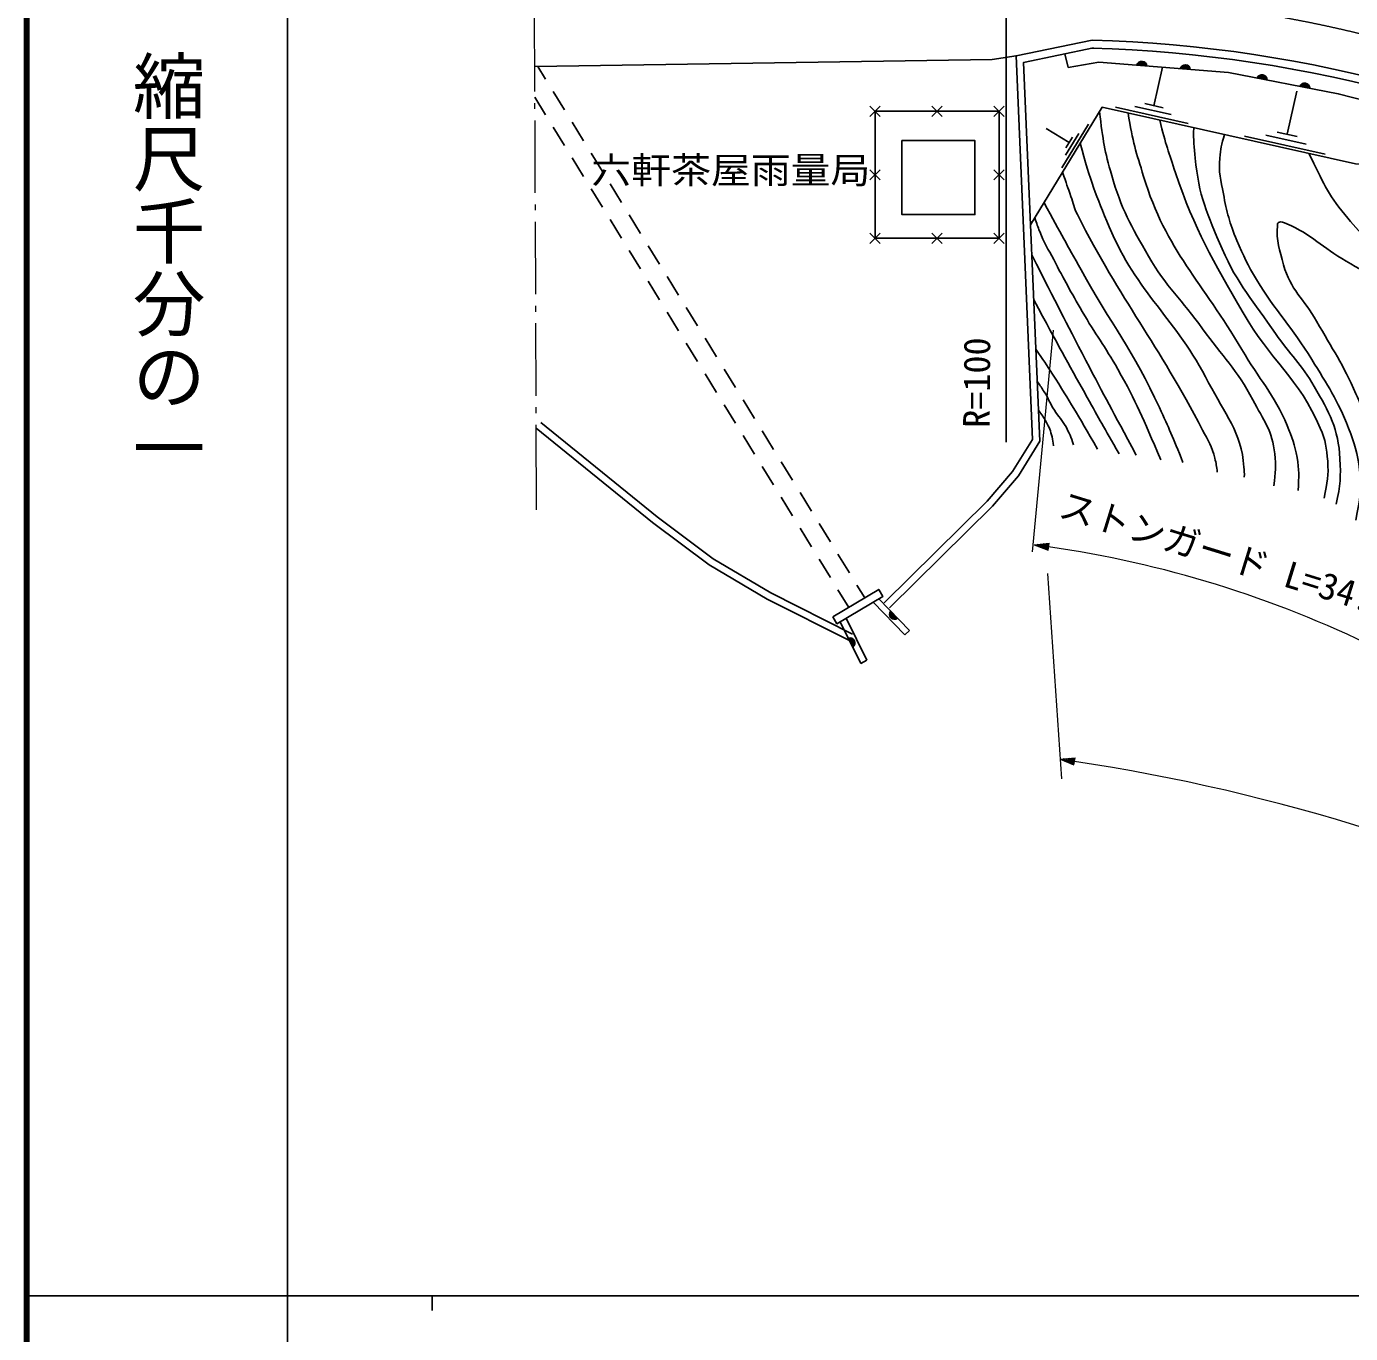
# Model space of a CAD drawing. Units: millimetres, scale not verified. Extents: x 40000 to 680000, y 20000 to 380000.
# Drawn here: x 40000 to 131354, y 202409 to 292608 of the extents above; entities that cross this region are included whole.
import ezdxf
from ezdxf.enums import TextEntityAlignment as Align

# ---------------------------------------------------------------- set-up
doc = ezdxf.new("R2010")
doc.units = ezdxf.units.MM
doc.header["$LTSCALE"] = 1000
doc.linetypes.add('CHAIN', pattern=[18.5, 12, -1.5, 3.5, -1.5])
for name, color, linetype, lineweight in [('M-BGD', 7, 'Continuous', 25), ('M-BGD-HTXT', 7, 'Continuous', 13), ('M-BMK', 2, 'CHAIN', 13), ('M-BMK-SRVR', 3, 'Continuous', 25), ('M-STR-HTXT', 7, 'Continuous', 13), ('M-TTL', 2, 'Continuous', 140), ('M-TTL-BAND', 7, 'Continuous', 25)]:
    doc.layers.add(name, color=color, linetype=linetype, lineweight=lineweight)
doc.styles.add('@ＭＳ ゴシック', font='')
doc.styles.add('ＭＳ ゴシック', font='')
doc.styles.get('@ＭＳ ゴシック').set_extended_font_data('@MS Gothic')
doc.styles.get('ＭＳ ゴシック').set_extended_font_data('MS Gothic')

msp = doc.modelspace()

# ---------------------------------------------------------------- linework, layer by layer
at = {"layer": 'M-BGD'}
for p, q in [((111865, 289767), (111646, 290721)), ((75284, 289852), (75821, 288980)), ((117792, 287141), (118388, 289811)), ((76345, 288128), (77131, 286850)), ((126981, 285167), (127645, 288137)), ((75081, 287724), (75821, 286520)), ((98196, 287106), (98903, 286399)), ((98903, 287106), (98196, 286399)), ((98196, 286399), (98903, 287106)), ((98196, 287106), (98903, 286399)), ((102473, 287106), (103180, 286399)), ((103180, 287106), (102473, 286399)), ((107456, 287106), (106749, 286399)), ((107456, 286399), (106749, 287106)), ((120146, 285915), (115140, 287033)), ((118969, 286528), (116466, 287087)), ((118418, 287002), (117166, 287281)), ((77655, 285998), (78440, 284721)), ((76345, 285669), (77131, 284391)), ((111951, 284599), (110346, 285574)), ((113266, 285859), (111437, 282851)), ((112608, 285229), (111694, 283725)), ((129599, 283803), (124032, 285047)), ((128290, 284485), (125507, 285107)), ((127677, 285012), (126285, 285323)), ((112179, 284975), (111722, 284223)), ((77655, 283539), (78440, 282261)), ((78964, 283869), (79750, 282591)), ((98196, 282017), (98903, 282724)), ((98196, 282724), (98903, 282017)), ((107456, 282724), (106749, 282017)), ((107456, 282017), (106749, 282724)), ((78964, 281410), (79750, 280132)), ((80274, 281740), (81060, 280462)), ((81584, 279610), (82370, 278332)), ((80274, 279280), (81060, 278002)), ((98196, 277635), (98903, 278342)), ((98196, 278342), (98903, 277635)), ((103180, 277635), (102473, 278342)), ((102473, 277635), (103180, 278342)), ((107456, 277635), (106749, 278342)), ((106749, 277635), (107456, 278342)), ((81584, 277151), (82370, 275873)), ((82893, 277481), (83679, 276203)), ((82894, 275021), (83679, 273744)), ((84203, 275351), (84989, 274073)), ((85513, 273222), (86299, 271944)), ((84203, 272892), (84989, 271614)), ((85513, 270762), (86299, 269485)), ((86823, 271092), (87608, 269814)), ((86823, 268633), (87609, 267355)), ((88132, 268963), (88918, 267685)), ((89442, 266833), (90228, 265556)), ((88132, 266503), (88918, 265226)), ((89442, 264374), (90228, 263096)), ((90752, 264704), (91538, 263426)), ((90752, 262244), (91538, 260967)), ((92062, 262574), (92847, 261297)), ((93371, 260445), (94157, 259167)), ((92062, 260115), (92847, 258837)), ((93371, 257985), (94157, 256708)), ((94681, 258315), (95467, 257038)), ((94681, 255856), (95467, 254578)), ((95991, 256186), (96777, 254908)), ((97300, 254056), (97837, 253184)), ((95991, 253727), (96731, 252523)), ((98798, 253108), (100916, 250924)), ((98417, 252880), (100606, 250624)), ((97561, 248656), (96139, 251520)), ((97986, 248867), (96547, 251764)), ((100916, 250924), (100606, 250624)), ((97561, 248656), (97986, 248867))]:
    msp.add_line(p, q, dxfattribs=at)
for points in [[(99184, 252837), (106291, 259843), (108031, 261898), (109409, 264112), (108279, 290586), (113520, 291670)], [(75098, 289850), (106634, 290328), (108279, 290586)], [(99535, 252481), (106659, 259503), (108436, 261603), (109915, 263979), (108799, 290132), (113631, 291132)], [(145295, 283419), (140519, 285134), (135544, 286679), (130510, 287966), (122932, 289424), (113981, 290139), (111865, 289767)], [(109278, 278913), (114215, 287035), (131688, 283131), (146084, 283115)], [(97002, 250682), (91346, 253527), (87379, 255878), (83510, 258771), (75485, 265277)], [(96777, 250235), (91106, 253088), (87101, 255462), (83203, 258377), (75171, 264889)]]:
    msp.add_lwpolyline(points, dxfattribs=at)
for points in [[(98550, 286752), (107103, 286752), (107103, 277989), (98550, 277989)], [(100399, 284735), (105443, 284735), (105443, 279628), (100399, 279628)], [(95636, 251869), (98802, 253760), (99088, 253281), (95922, 251390)]]:
    msp.add_lwpolyline(points, close=True, dxfattribs=at)
for centre, radius, start, end in [((110921, 199671), 92036, 60.51895, 88.38202), ((110921, 199671), 91482, 60.51895, 88.38202), ((116957, 289847), 354, 4.23077, 166.63594), ((116957, 289847), 283, 6.4548, 164.4119), ((116957, 289847), 212, 10.20113, 160.66558), ((116957, 289847), 142, 17.91286, 152.95385), ((116957, 289847), 100, 28.23052, 142.63619), ((116957, 289847), 100, 28.23052, 142.63619), ((119948, 289608), 354, 4.23077, 166.63594), ((119948, 289608), 283, 6.4548, 164.4119), ((119948, 289608), 212, 10.20113, 160.66558), ((119948, 289608), 142, 17.91286, 152.95385), ((119948, 289608), 100, 28.23052, 142.63619), ((119948, 289608), 100, 28.23052, 142.63619), ((125238, 288925), 354, 357.90386, 160.30904), ((125238, 288925), 283, 0.1279, 158.085), ((125238, 288925), 212, 3.87423, 154.33868), ((125238, 288925), 142, 11.58596, 146.62695), ((125238, 288925), 100, 21.90362, 136.30929), ((125238, 288925), 100, 21.90362, 136.30929), ((128184, 288358), 354, 357.90386, 160.30904), ((128184, 288358), 283, 0.1279, 158.085), ((128184, 288358), 212, 3.87423, 154.33868), ((128184, 288358), 142, 11.58596, 146.62695), ((128184, 288358), 100, 21.90362, 136.30929), ((128184, 288358), 100, 21.90362, 136.30929), ((99896, 252054), 354, 142.92524, 305.33041), ((99896, 252054), 283, 145.14927, 303.10638), ((99896, 252054), 212, 148.8956, 299.36005), ((99896, 252054), 142, 156.60733, 291.64832), ((99896, 252054), 100, 166.92499, 281.33066), ((99896, 252054), 100, 166.92499, 281.33066), ((96802, 250064), 354, 305.2174, 107.62258), ((96802, 250064), 283, 307.44144, 105.39854), ((96802, 250064), 212, 311.18776, 101.65221), ((96802, 250064), 142, 318.89949, 93.94048), ((96802, 250064), 100, 329.21715, 83.62282), ((96802, 250064), 100, 329.21715, 83.62282)]:
    msp.add_arc(centre, radius, start, end, dxfattribs=at)
for points, knots in [([(114036, 286740), (114265, 284718), (114395, 284019), (114877, 282335), (115536, 280030), (116215, 278822), (117417, 276747), (118636, 274641), (119715, 273724), (121142, 271752), (122520, 269849), (123527, 268924), (124613, 266841), (125340, 265449), (125983, 264680), (126126, 263117), (126204, 262260), (126208, 261854), (126053, 260915)], [0, 0, 0, 0, 1, 1, 1, 2, 2, 2, 3, 3, 3, 4, 4, 4, 5, 5, 5, 6, 6, 6, 6]), ([(116006, 286635), (116314, 284631), (116566, 283938), (117078, 282251), (118634, 277120), (121154, 274946), (123851, 270313), (125053, 268249), (126066, 267267), (126984, 265063), (127330, 264233), (127512, 263749), (127661, 262862), (127810, 261981), (127793, 261606), (127746, 260576)], [0, 0, 0, 0, 1, 1, 1, 2, 2, 2, 3, 3, 3, 4, 4, 4, 5, 5, 5, 5]), ([(118193, 286146), (118611, 284432), (118808, 283912), (119279, 282505), (120609, 278536), (121866, 276491), (123936, 272853), (125787, 269600), (127802, 268336), (129270, 264894), (129629, 264053), (129713, 263520), (129778, 262608), (129849, 261613), (129749, 261179), (129524, 260068)], [0, 0, 0, 0, 1, 1, 1, 2, 2, 2, 3, 3, 3, 4, 4, 4, 5, 5, 5, 5]), ([(120535, 285623), (120507, 284669), (120557, 284339), (120634, 283521), (120874, 280979), (121478, 279597), (122497, 277255), (123573, 274781), (124664, 273642), (126186, 271414), (127180, 269960), (127964, 269297), (128847, 267773), (129884, 265980), (130515, 264846), (130625, 262777), (130690, 261551), (130657, 260971), (130371, 259645)], [0, 0, 0, 0, 1, 1, 1, 2, 2, 2, 3, 3, 3, 4, 4, 4, 5, 5, 5, 6, 6, 6, 6]), ([(122666, 285147), (122446, 284441), (122390, 284166), (122327, 283521), (122234, 282561), (122404, 282013), (122581, 281065), (122822, 279779), (123005, 279054), (123513, 277848), (123972, 276758), (124257, 276152), (124867, 275139), (126216, 272899), (127309, 271863), (128677, 269635), (129777, 267845), (130451, 266850), (131217, 264894), (131641, 263811), (131847, 263171), (131979, 262015), (132135, 260665), (131997, 260059), (131725, 258544)], [0, 0, 0, 0, 1, 1, 1, 2, 2, 2, 3, 3, 3, 4, 4, 4, 5, 5, 5, 6, 6, 6, 7, 7, 7, 8, 8, 8, 8]), ([(112708, 284557), (113419, 281871), (113787, 280983), (114707, 278779), (116626, 274182), (119306, 272466), (121565, 268027), (122683, 265830), (123829, 264664), (123998, 262205), (124017, 261933), (124046, 261812), (124021, 261507)], [0, 0, 0, 0, 1, 1, 1, 2, 2, 2, 3, 3, 3, 4, 4, 4, 4]), ([(128487, 283846), (129471, 281849), (129733, 281089), (130963, 279626), (131550, 278928), (131867, 278511), (132572, 277933), (133445, 277217), (134009, 276895), (135027, 276409), (137616, 275174), (139190, 274766), (141885, 273784), (142809, 273447), (143317, 273229), (144256, 272937), (146777, 272155), (148193, 271704), (150775, 271159), (154853, 270300), (157204, 270187), (161321, 269548), (162617, 269347), (163022, 269285), (164637, 269032)], [0, 0, 0, 0, 1, 1, 1, 2, 2, 2, 3, 3, 3, 4, 4, 4, 5, 5, 5, 6, 6, 6, 7, 7, 7, 8, 8, 8, 8]), ([(111489, 282551), (111759, 281739), (111828, 281530), (112056, 280880), (112228, 280389), (112270, 280090), (112506, 279626), (115554, 273641), (118058, 270724), (121141, 264758), (121522, 264021), (121801, 263620), (121992, 262813), (122080, 262440), (122117, 262289), (122158, 261846)], [0, 0, 0, 0, 1, 1, 1, 2, 2, 2, 3, 3, 3, 4, 4, 4, 5, 5, 5, 5]), ([(110207, 280442), (111438, 278191), (111757, 277620), (112760, 275816), (114836, 272083), (116382, 270191), (118163, 266308), (118833, 264846), (119086, 264332), (119787, 262523)], [0, 0, 0, 0, 1, 1, 1, 2, 2, 2, 3, 3, 3, 3]), ([(109579, 279408), (109714, 278954), (109767, 278820), (109909, 278450), (110212, 277661), (110487, 277265), (110876, 276516), (111611, 275100), (112051, 274321), (112845, 272937), (113754, 271353), (114403, 270549), (115300, 268958), (116630, 266600), (116973, 265692), (118263, 262693)], [0, 0, 0, 0, 1, 1, 1, 2, 2, 2, 3, 3, 3, 4, 4, 4, 5, 5, 5, 5]), ([(165294, 267449), (163269, 267913), (162705, 268011), (161038, 268333), (156800, 269149), (154335, 269065), (150098, 269889), (147689, 270358), (146353, 270708), (144002, 271413), (142960, 271726), (142407, 271993), (141377, 272345), (139200, 273088), (137935, 273377), (135789, 274207), (133885, 274944), (132819, 275392), (131048, 276409), (129409, 277349), (128696, 278252), (126956, 278991), (126746, 279080), (126569, 279192), (126376, 279069), (126304, 279024), (126312, 278948), (126307, 278864), (126237, 277795), (126446, 277187), (126730, 276155), (127198, 274454), (128149, 273796), (129016, 272260), (130107, 270327), (130842, 269301), (131725, 267265), (132279, 265989), (132593, 265249), (132826, 263878), (133037, 262635), (133196, 261916), (133080, 260661), (132999, 259789), (132931, 259430), (132657, 258459)], [0, 0, 0, 0, 1, 1, 1, 2, 2, 2, 3, 3, 3, 4, 4, 4, 5, 5, 5, 6, 6, 6, 7, 7, 7, 8, 8, 8, 9, 9, 9, 10, 10, 10, 11, 11, 11, 12, 12, 12, 13, 13, 13, 14, 14, 14, 15, 15, 15, 15]), ([(109366, 276844), (111158, 273297), (111616, 272386), (113099, 269551), (114436, 266994), (114870, 266185), (116570, 263031)], [0, 0, 0, 0, 1, 1, 1, 2, 2, 2, 2]), ([(109498, 273741), (111273, 270466), (111720, 269626), (113183, 267011), (114037, 265486), (114308, 265002), (115385, 263116)], [0, 0, 0, 0, 1, 1, 1, 2, 2, 2, 2]), ([(109643, 270346), (110202, 269526), (110343, 269301), (110782, 268624), (112067, 266644), (112433, 265957), (113896, 263446)], [0, 0, 0, 0, 1, 1, 1, 2, 2, 2, 2]), ([(109739, 268103), (109974, 267775), (110037, 267678), (110216, 267398), (110522, 266917), (110620, 266605), (110924, 266124), (111217, 265659), (111463, 265450), (111726, 264968), (111974, 264511), (112044, 264317), (112245, 263741)], [0, 0, 0, 0, 1, 1, 1, 2, 2, 2, 3, 3, 3, 4, 4, 4, 4]), ([(109824, 266119), (110092, 265773), (110180, 265652), (110357, 265322), (110563, 264939), (110665, 264708), (110758, 264284), (110811, 264047), (110829, 263953), (110853, 263670)], [0, 0, 0, 0, 1, 1, 1, 2, 2, 2, 3, 3, 3, 3])]:
    msp.add_open_spline(points, degree=3, knots=knots, dxfattribs=at)
at = {"layer": 'M-BGD-HTXT'}
for p, q in [((75079, 288125), (75056, 293998)), ((75084, 286925), (75082, 287325)), ((75107, 281125), (75087, 286125)), ((75112, 279925), (75110, 280325)), ((75134, 274125), (75115, 279125)), ((75139, 272925), (75137, 273325)), ((75162, 267126), (75142, 272125)), ((75166, 265926), (75165, 266326)), ((75193, 259253), (75170, 265126))]:
    msp.add_line(p, q, dxfattribs=at)
at = {"layer": 'M-BMK'}
msp.add_arc((108745, 195363), 99497, 61.96069, 89.8936, dxfattribs=at)
at = {"layer": 'M-BMK-SRVR'}
msp.add_line((107599, 294861), (107599, 263920), dxfattribs=at)
at = {"layer": 'M-STR-HTXT'}
for p, q in [((110838, 271651), (109382, 256363)), ((109530, 256841), (110554, 256959)), ((109530, 256841), (110489, 256463)), ((109530, 256841), (110521, 256711)), ((110515, 256661), (109721, 256765)), ((110528, 256760), (109734, 256864)), ((109939, 256888), (110534, 256810)), ((110541, 256859), (110144, 256912)), ((110349, 256935), (110547, 256909)), ((110489, 256463), (110554, 256959)), ((109913, 256690), (110508, 256612)), ((110502, 256562), (110105, 256614)), ((110297, 256538), (110495, 256512)), ((110454, 254857), (111412, 240680)), ((111320, 242038), (112345, 242144)), ((112331, 242045), (111935, 242101)), ((112140, 242122), (112338, 242094)), ((112274, 241649), (112345, 242144)), ((111320, 242038), (112274, 241649)), ((111320, 242038), (112310, 241896)), ((112303, 241847), (111511, 241960)), ((112317, 241946), (111525, 242059)), ((111702, 241882), (112296, 241797)), ((111730, 242080), (112324, 241995)), ((112289, 241748), (111893, 241804)), ((112084, 241727), (112282, 241698))]:
    msp.add_line(p, q, dxfattribs=at)
for centre, radius, start, end in [((99637, 181492), 75996, 63.84791, 81.76617), ((92240, 108956), 134443, 63.35729, 81.41495)]:
    msp.add_arc(centre, radius, start, end, dxfattribs=at)
at = {"layer": 'M-TTL'}
msp.add_line((40000, 380000), (40000, 20000), dxfattribs=at)
at = {"layer": 'M-TTL-BAND'}
for p, q in [((58000, 370000), (58000, 20000)), ((40000, 205000), (579000, 205000)), ((68000, 205000), (68000, 204000))]:
    msp.add_line(p, q, dxfattribs=at)

# ---------------------------------------------------------------- texts
at = {"layer": 'M-BGD', "style": 'ＭＳ ゴシック', "width": 1.1}
msp.add_text('六軒茶屋雨量局', height=1833, dxfattribs=at).set_placement((88599, 281226), align=Align.BOTTOM_CENTER)
at = {"layer": 'M-BMK-SRVR', "style": 'ＭＳ ゴシック'}
msp.add_text('R=100', height=1833, rotation=89.652, dxfattribs=at).set_placement((105540, 264915), align=Align.MIDDLE_LEFT)
at = {"layer": 'M-STR-HTXT', "style": 'ＭＳ ゴシック'}
msp.add_text('ストンガード L=34.0', height=1833, rotation=342.807, dxfattribs=at).set_placement((122266, 254775), align=Align.BOTTOM_CENTER)
at = {"layer": 'M-TTL-BAND', "style": '@ＭＳ ゴシック'}
msp.add_text('縮尺千分の一', height=3666, rotation=270, dxfattribs=at).set_placement((49777, 261030), align=Align.MIDDLE_RIGHT)

doc.saveas('drawing.dxf')
